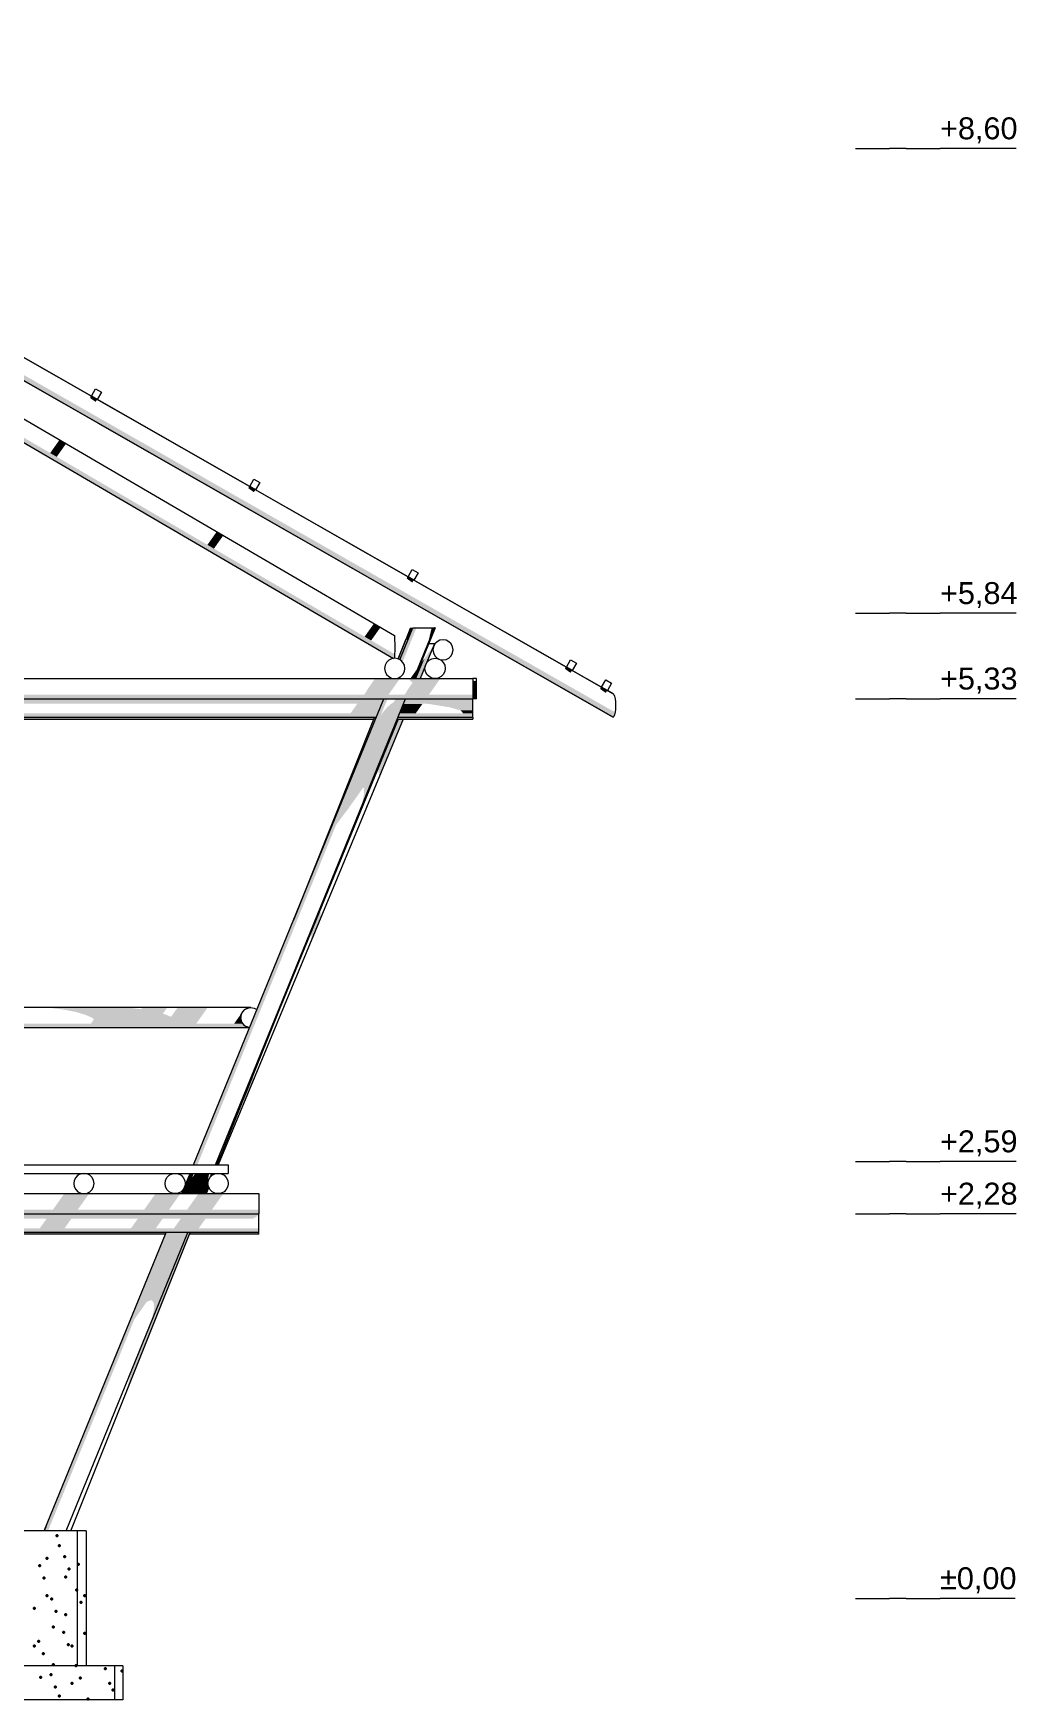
# Model space of a CAD drawing. Header units: millimetres. Extents: x -71878 to 121433, y -67383 to 83273.
# Drawn here: x 115607 to 121433, y -50709 to -40831 of the extents above; entities that cross this region are included whole.
import ezdxf

# ---------------------------------------------------------------- set-up
doc = ezdxf.new("R2010")
doc.units = ezdxf.units.MM
doc.header["$MEASUREMENT"] = 0
for name, color, linetype, lineweight in [('0_Pluma_Nº__1', 7, 'Continuous', 0), ('COLUMNAS_Pluma_Nº__1', 7, 'Continuous', 0), ('ENTIRADO_Pluma_Nº__21', 7, 'Continuous', 5), ('Losas_Pluma_Nº__1', 7, 'Continuous', 0), ('Vigas_Pluma_Nº__21', 7, 'Continuous', 5)]:
    doc.layers.add(name, color=color, linetype=linetype, lineweight=lineweight)
for name, color, linetype, lineweight, true_color in [('0_Pluma_Nº__23', 7, 'Continuous', 5, 0x646464), ('COLUMNAS_Pluma_Nº__102', 7, 'Continuous', 40, 0x323232), ('COLUMNAS_Pluma_Nº__3', 7, 'Continuous', 0, 0x646464), ('Losas_Pluma_Nº__102', 7, 'Continuous', 40, 0x323232), ('Vigas_Pluma_Nº__3', 7, 'Continuous', 0, 0x646464)]:
    doc.layers.add(name, color=color, linetype=linetype, lineweight=lineweight, true_color=true_color)
doc.styles.add('Estilo_Generado_1', font='swiss.ttf')

msp = doc.modelspace()

# ---------------------------------------------------------------- hatches: boundary and pattern name
at = {"layer": 'COLUMNAS_Pluma_Nº__3', "linetype": 'Continuous', "lineweight": 0, "true_color": 0x191919}
for points in [[(117767.713, -44539.537), (117772.023, -44541.733), (117820.619, -44420.202), (117815.431, -44420.202)], [(117772.023, -44541.733), (117777.963, -44544.76), (117828.766, -44420.202), (117820.619, -44420.202)], [(117854.791, -44356.395), (117777.963, -44544.76), (117779.149, -44545.364), (117856.224, -44356.395)], [(117779.149, -44545.364), (117783.394, -44547.527), (117785.159, -44549.293), (117863.836, -44356.395), (117856.224, -44356.395)], [(117785.159, -44549.293), (117794.426, -44558.559), (117876.883, -44356.395), (117863.836, -44356.395)], [(117839.719, -44359.462), (117815.431, -44420.202), (117816.536, -44420.202), (117840.823, -44359.462)], [(117816.536, -44420.202), (117823.824, -44420.202), (117848.112, -44359.462), (117840.823, -44359.462)], [(117823.824, -44420.202), (117828.766, -44420.202), (117853.54, -44359.462), (117848.112, -44359.462)], [(117892.142, -44583.375), (117862.476, -44656.068), (117865.648, -44656.068), (117982.077, -44370.767), (117986.486, -44356.395), (117984.77, -44356.395), (117901.019, -44561.621), (117896.033, -44577.871)], [(117983.906, -44356.395), (117901.333, -44558.845), (117901.019, -44561.621), (117984.77, -44356.395)], [(117983.906, -44356.395), (117979.02, -44356.395), (117949.38, -44429.064), (117923.902, -44503.511)], [(117979.02, -44356.395), (117968.293, -44356.395), (117965.037, -44364.377), (117949.38, -44429.064)], [(117965.744, -44356.395), (117965.037, -44364.377), (117968.293, -44356.395)], [(117865.648, -44656.068), (117876.045, -44656.068), (117926.228, -44535.169), (117899.642, -44572.768)], [(117876.045, -44656.068), (117889.158, -44656.068), (117957.981, -44490.263), (117926.228, -44535.169)], [(117957.981, -44490.263), (117889.158, -44656.068), (117896.831, -44656.068), (117976.561, -44463.988)], [(117896.831, -44656.068), (117898.313, -44656.068), (117930.156, -44579.353), (117930.445, -44577.527), (117932.974, -44572.565), (117980.148, -44458.914), (117976.561, -44463.988)], [(117754.655, -44656.068), (117771.858, -44656.068), (117774.732, -44649.023), (117766.668, -44653.132), (117755.106, -44654.963)], [(117783.394, -44644.609), (117774.732, -44649.023), (117771.858, -44656.068), (117779.179, -44656.068), (117796.668, -44631.335)], [(117853.324, -44638.271), (117840.739, -44656.068), (117846.065, -44656.068)], [(117878.673, -44602.423), (117853.324, -44638.271), (117846.065, -44656.068), (117856.792, -44656.068)], [(117890.219, -44586.094), (117878.673, -44602.423), (117856.792, -44656.068), (117861.678, -44656.068)], [(117861.678, -44656.068), (117862.476, -44656.068), (117892.141, -44583.375), (117890.219, -44586.094)], [(117721.117, -44656.068), (117726.305, -44656.068), (117727.836, -44652.24), (117723.526, -44650.044)], [(117726.305, -44656.068), (117732.563, -44656.068), (117733.508, -44653.753), (117729.586, -44653.132), (117727.835, -44652.24)], [(117733.508, -44653.753), (117732.563, -44656.068), (117733.997, -44656.068), (117734.854, -44653.966)], [(117734.854, -44653.966), (117733.997, -44656.068), (117741.609, -44656.068), (117742.004, -44655.099)], [(117742.004, -44655.099), (117741.609, -44656.068), (117748.127, -44656.068)], [(117748.127, -44656.068), (117754.655, -44656.068), (117755.106, -44654.963)], [(116556.514, -47539.462), (116557.947, -47539.462), (117685.052, -44776.068), (117683.619, -44776.068)], [(116557.947, -47539.462), (116565.56, -47539.462), (117692.665, -44776.068), (117685.052, -44776.068)], [(116565.56, -47539.463), (116578.606, -47539.463), (117705.711, -44776.068), (117692.664, -44776.068)], [(117701.88, -44827.638), (117666.806, -44871.453), (117400.571, -45524.198), (117403.995, -45519.697), (117439.414, -45471.144)], [(117732.008, -44802.012), (117701.88, -44827.638), (117439.413, -45471.144), (117472.703, -45428.028), (117482.089, -45414.754)], [(117732.008, -44802.012), (117482.089, -45414.754), (117529.876, -45347.173), (117762.812, -44776.068), (117755.887, -44776.068), (117738.57, -44800.557)], [(117762.812, -44776.068), (117529.876, -45347.173), (117562.308, -45301.307), (117565.586, -45305.689), (117781.603, -44776.068)], [(117812.734, -44776.068), (117807.848, -44776.068), (117556.034, -45393.456), (117535.256, -45456.378)], [(117807.848, -44776.068), (117797.121, -44776.068), (117566.485, -45341.532), (117556.034, -45393.456)], [(117797.121, -44776.068), (117781.603, -44776.068), (117565.586, -45305.689), (117566.485, -45341.532)], [(117149.48, -46085.649), (117413.741, -45437.744), (117634.202, -44886.404), (117629.014, -44886.404)], [(117413.741, -45437.746), (117638.616, -44886.404), (117634.202, -44886.404)], [(117646.111, -45194.027), (117649.966, -45200.725), (117776.425, -44896.068), (117767.705, -44896.068)], [(117647.842, -45180.344), (117649.452, -45178.067), (117764.534, -44896.068), (117763.79, -44896.068)], [(117764.534, -44896.068), (117649.452, -45178.067), (117656.953, -45167.459), (117767.705, -44896.068)], [(117649.966, -45200.725), (117654.664, -45221.001), (117789.538, -44896.068), (117776.425, -44896.068)], [(117789.538, -44896.068), (117654.664, -45221.001), (117653.565, -45242.134), (117708.695, -45109.316), (117709.539, -45093.091), (117723.804, -45072.918), (117797.211, -44896.068)], [(117797.211, -44896.068), (117723.804, -45072.918), (117727.391, -45067.845), (117798.693, -44896.068)], [(117653.565, -45242.134), (117646.776, -45262.057), (117701.907, -45129.239), (117708.695, -45109.316)], [(117243.993, -46171.615), (117234.383, -46202.934), (117325.051, -45980.761), (117334.66, -45949.441)], [(117250.353, -46154.892), (117244.121, -46170.478), (117243.993, -46171.615), (117334.66, -45949.441), (117334.855, -45947.713)], [(117258.796, -46143.112), (117250.508, -46163.422), (117255.155, -46183.478), (117310.285, -46050.659), (117305.588, -46030.384)], [(117258.796, -46143.113), (117305.588, -46030.384), (117305.127, -46029.583)], [(117254.055, -46204.612), (117247.267, -46224.535), (117302.398, -46091.716), (117309.186, -46071.793)], [(117255.155, -46183.478), (117254.055, -46204.611), (117309.186, -46071.793), (117310.285, -46050.659)], [(116910.776, -47013.136), (116855.645, -47145.955), (116854.546, -47167.088), (116909.677, -47034.27)], [(116855.065, -47143.451), (116855.645, -47145.955), (116910.776, -47013.136), (116909.455, -47007.432)], [(116909.677, -47034.27), (116854.546, -47167.088), (116847.758, -47187.012), (116902.889, -47054.193)], [(116704.033, -47494.34), (116685.629, -47539.462), (116688.322, -47539.462), (116709.399, -47486.752)], [(116726.173, -47463.029), (116709.399, -47486.752), (116688.322, -47539.462), (116695.611, -47539.462)], [(116728.716, -47459.434), (116726.173, -47463.029), (116695.611, -47539.462), (116696.715, -47539.462)], [(116728.716, -47459.434), (116696.715, -47539.462), (116699.98, -47539.462), (116739.57, -47444.084)], [(116739.57, -47444.084), (116699.98, -47539.462), (116701.461, -47539.462), (116743.157, -47439.01)], [(116487.176, -47709.463), (116488.609, -47709.463), (116537.554, -47589.462), (116536.121, -47589.462)], [(116488.609, -47709.463), (116496.222, -47709.463), (116545.166, -47589.462), (116537.554, -47589.462)], [(116496.222, -47709.463), (116509.268, -47709.463), (116558.212, -47589.462), (116545.166, -47589.462)], [(116567.78, -47589.462), (116548.273, -47613.832), (116509.268, -47709.462), (116526.471, -47709.463), (116575.416, -47589.462)], [(116575.415, -47589.462), (116526.471, -47709.463), (116546.147, -47709.463), (116595.091, -47589.462)], [(116595.091, -47589.462), (116546.147, -47709.463), (116566.37, -47709.463), (116615.314, -47589.462)], [(116615.314, -47589.462), (116566.37, -47709.463), (116585.16, -47709.463), (116634.104, -47589.462)], [(116648.715, -47589.462), (116634.104, -47589.462), (116585.16, -47709.463), (116600.678, -47709.463), (116648.768, -47591.558)], [(116648.768, -47591.558), (116600.678, -47709.463), (116611.405, -47709.463), (116646.662, -47623.021), (116640.753, -47631.378)], [(116656.694, -47610.404), (116662.128, -47604.971), (116668.329, -47589.462), (116665.236, -47589.462)], [(116662.128, -47604.971), (116666.177, -47600.921), (116672.279, -47597.812), (116675.617, -47589.462), (116668.329, -47589.462)], [(116675.617, -47589.462), (116672.278, -47597.812), (116673.666, -47597.106), (116676.722, -47589.462)], [(116676.722, -47589.462), (116673.666, -47597.106), (116676.693, -47595.563), (116679.225, -47589.462)], [(116679.225, -47589.462), (116676.693, -47595.563), (116678.572, -47594.606), (116680.707, -47589.462)], [(116646.662, -47623.021), (116611.405, -47709.463), (116616.291, -47709.463), (116641.876, -47646.735), (116644.381, -47630.921), (116652.903, -47614.195)], [(116641.876, -47646.735), (116616.291, -47709.463), (116620.345, -47709.463), (116642.265, -47654.645), (116641.444, -47649.462)], [(116642.265, -47654.645), (116620.345, -47709.463), (116627.634, -47709.463), (116644.333, -47667.701)], [(116644.333, -47667.701), (116627.634, -47709.463), (116628.738, -47709.463), (116644.905, -47669.033), (116644.381, -47668.003)], [(116628.738, -47709.463), (116629.415, -47709.463), (116645.617, -47670.43), (116644.905, -47669.033)], [(116629.415, -47709.463), (116630.897, -47709.463), (116646.433, -47672.032), (116645.617, -47670.43)], [(115671.437, -49709.462), (115672.87, -49709.462), (116394.854, -47939.328), (116393.421, -47939.328)], [(116394.854, -47939.328), (115672.87, -49709.462), (115680.482, -49709.462), (116402.467, -47939.328)], [(116402.467, -47939.328), (115680.482, -49709.462), (115693.529, -49709.462), (116415.513, -47939.328)], [(116536.824, -47939.328), (116535.719, -47939.328), (116132.298, -48948.227), (116084.679, -49070.077), (116471.149, -48103.572), (116492.56, -48048.784), (116493.703, -48047.167)], [(116528.43, -47939.328), (116167.803, -48841.205), (116132.298, -48948.227), (116535.719, -47939.328)], [(116522.536, -47939.328), (116187.277, -48761.303), (116167.803, -48841.205), (116528.43, -47939.328)], [(116432.716, -47939.328), (116415.513, -47939.328), (116205.001, -48455.453), (116245.652, -48397.964)], [(116452.392, -47939.328), (116432.716, -47939.328), (116245.652, -48397.964), (116275.431, -48355.851), (116286.263, -48346.637)], [(116452.392, -47939.328), (116286.263, -48346.637), (116308.495, -48341.71), (116472.615, -47939.328)], [(116522.536, -47939.328), (116517.65, -47939.328), (116311.104, -48445.73), (116290.326, -48508.652)], [(116472.615, -47939.328), (116308.495, -48341.71), (116320.656, -48357.963), (116491.405, -47939.328)], [(116506.923, -47939.328), (116321.555, -48393.806), (116311.104, -48445.73), (116517.65, -47939.328)], [(116506.923, -47939.328), (116491.405, -47939.328), (116320.656, -48357.963), (116321.555, -48393.806)], [(115671.26, -49709.462), (115671.437, -49709.462), (115681.402, -49685.031)]]:
    msp.add_hatch(color=250, dxfattribs=at).paths.add_polyline_path(points)
at = {"layer": 'Vigas_Pluma_Nº__3', "linetype": 'Continuous', "lineweight": 0, "true_color": 0x191919}
for points in [[(112177.579, -40962.269), (112173.396, -40959.882), (112173.396, -40963.263), (115987.075, -43140.312), (115987.075, -43140.215), (112182.79, -40968.608), (112178.704, -40965.247)], [(112182.79, -40968.608), (119043.045, -44884.66), (119047.13, -44881.299), (112186.875, -40965.247)], [(112190.561, -40955.493), (112186.875, -40965.247), (119047.13, -44881.299), (119050.816, -44871.545)], [(112190.561, -40955.493), (119050.816, -44871.544), (119053.741, -44856.352), (112193.486, -40940.3)], [(117747.715, -44511.655), (114276.044, -42483.365), (114277.923, -42487.996), (114279.3, -42500.819), (117747.408, -44527.027)], [(114279.3, -42500.819), (114280.34, -42503.272), (114281.38, -42505.725), (114281.542, -42512.226), (117746.141, -44536.383), (117747.046, -44536.239), (117747.408, -44527.027)], [(117746.141, -44536.383), (114281.542, -42512.226), (114282.774, -42514.49), (114282.06, -42516.18), (117741.224, -44537.162)], [(115945.113, -42987.594), (115943.414, -42992.795), (115975.718, -43016.068), (115981.261, -43008.229)], [(115945.82, -42981.025), (115945.113, -42987.594), (115981.261, -43008.229), (115985.115, -43002.778), (115946.162, -42980.542)], [(115946.68, -42979.809), (115946.162, -42980.542), (115985.116, -43002.778), (115985.634, -43002.045)], [(115947.049, -42979.287), (115946.68, -42979.809), (115985.634, -43002.045), (115986.003, -43001.524)], [(115947.093, -42979.225), (115947.049, -42979.287), (115951.264, -42981.693), (115951.302, -42981.628)], [(115987.075, -43140.223), (115987.075, -43140.312), (117499.83, -44003.872), (117499.83, -44003.748)], [(115747.564, -43261.402), (115737.929, -43275.027), (115776.622, -43297.633), (115786.256, -43284.007)], [(115755.166, -43250.65), (115747.564, -43261.402), (115786.256, -43284.007), (115793.859, -43273.256)], [(115759.991, -43243.826), (115755.166, -43250.651), (115793.859, -43273.256), (115798.684, -43266.432)], [(115761.567, -43241.598), (115759.991, -43243.826), (115798.684, -43266.432), (115800.26, -43264.203)], [(115716.441, -43305.417), (115706.691, -43319.205), (115745.383, -43341.811), (115755.133, -43328.022)], [(115727.205, -43290.194), (115716.44, -43305.417), (115755.133, -43328.022), (115765.897, -43312.8)], [(115737.929, -43275.027), (115727.205, -43290.194), (115765.897, -43312.8), (115776.622, -43297.633)], [(116881.355, -43528.209), (116913.66, -43551.482), (116919.206, -43543.637), (116883.056, -43523.002)], [(116883.763, -43516.437), (116883.056, -43523.002), (116919.206, -43543.637), (116923.061, -43538.187), (116884.107, -43515.951)], [(116884.625, -43515.218), (116884.107, -43515.951), (116923.061, -43538.187), (116923.579, -43537.454)], [(116884.625, -43515.218), (116923.579, -43537.454), (116923.938, -43536.946), (116889.199, -43517.116), (116889.246, -43517.034), (116885.039, -43514.632)], [(116648.093, -43849.725), (116638.343, -43863.514), (116677.035, -43886.119), (116686.785, -43872.331)], [(116658.857, -43834.502), (116648.093, -43849.725), (116686.785, -43872.331), (116697.549, -43857.108)], [(116669.581, -43819.336), (116658.857, -43834.502), (116697.549, -43857.108), (116708.274, -43841.941)], [(116679.216, -43805.71), (116669.581, -43819.336), (116708.274, -43841.941), (116717.908, -43828.316)], [(116686.818, -43794.959), (116679.216, -43805.71), (116717.908, -43828.316), (116725.511, -43817.565)], [(116691.643, -43788.135), (116686.818, -43794.959), (116725.511, -43817.565), (116730.336, -43810.741)], [(116693.22, -43785.906), (116691.643, -43788.135), (116730.336, -43810.741), (116731.912, -43808.512)], [(117821.706, -44051.848), (117820.999, -44058.41), (117857.151, -44079.046), (117861.006, -44073.596), (117822.052, -44051.36)], [(117822.57, -44050.627), (117822.052, -44051.36), (117861.006, -44073.596), (117861.524, -44072.863)], [(117822.985, -44050.04), (117822.57, -44050.626), (117861.524, -44072.863), (117861.873, -44072.369), (117827.135, -44052.539), (117827.191, -44052.44)], [(117820.999, -44058.41), (117819.297, -44063.623), (117851.601, -44086.896), (117857.151, -44079.046)], [(117610.868, -44350.018), (117601.233, -44363.644), (117639.926, -44386.25), (117649.561, -44372.624)], [(117618.47, -44339.267), (117610.868, -44350.018), (117649.561, -44372.624), (117657.163, -44361.873)], [(117623.296, -44332.443), (117618.47, -44339.267), (117657.163, -44361.873), (117661.988, -44355.049)], [(117624.872, -44330.214), (117623.296, -44332.443), (117661.988, -44355.049), (117663.564, -44352.82)], [(117579.745, -44394.033), (117569.994, -44407.823), (117608.687, -44430.429), (117618.438, -44416.639)], [(117590.509, -44378.811), (117579.745, -44394.034), (117618.437, -44416.639), (117629.201, -44401.416)], [(117601.233, -44363.644), (117590.509, -44378.811), (117629.201, -44401.417), (117639.926, -44386.25)], [(118758.943, -44593.818), (118757.238, -44599.037), (118789.542, -44622.31), (118795.096, -44614.455)], [(118759.649, -44587.26), (118758.943, -44593.817), (118795.096, -44614.455), (118798.951, -44609.005), (118759.997, -44586.769)], [(118760.515, -44586.035), (118759.997, -44586.769), (118798.951, -44609.005), (118799.469, -44608.272)], [(118760.515, -44586.035), (118799.469, -44608.271), (118799.808, -44607.792), (118765.07, -44587.961), (118765.136, -44587.847), (118760.931, -44585.447)], [(117568.078, -44751.336), (117711.815, -44751.335), (117723.642, -44734.61), (117578.982, -44734.609)], [(117578.981, -44734.609), (117723.642, -44734.609), (117736.753, -44716.068), (117589.796, -44716.068), (117587.276, -44719.632)], [(117602.906, -44697.527), (117589.796, -44716.068), (117736.753, -44716.068), (117749.863, -44697.527)], [(117602.906, -44697.527), (117749.863, -44697.527), (117761.691, -44680.801), (117614.733, -44680.801)], [(117614.733, -44680.801), (117761.691, -44680.801), (117771.077, -44667.527), (117624.119, -44667.527)], [(117624.119, -44667.527), (117771.077, -44667.527), (117777.103, -44659.005), (117630.146, -44659.005)], [(117630.146, -44659.005), (117777.103, -44659.005), (117779.179, -44656.068), (117632.222, -44656.068)], [(117818.363, -44734.609), (117807.459, -44751.336), (117951.197, -44751.336), (117963.024, -44734.609)], [(117826.657, -44719.632), (117818.363, -44734.609), (117963.024, -44734.609), (117976.135, -44716.068), (117829.177, -44716.068)], [(117842.288, -44697.527), (117829.177, -44716.068), (117976.135, -44716.068), (117989.245, -44697.527)], [(117839.758, -44667.527), (118010.458, -44667.527), (118016.484, -44659.005), (117838.663, -44659.005), (117837.072, -44661.255), (117837.244, -44665.685)], [(117840.74, -44656.068), (117838.663, -44659.005), (118016.484, -44659.005), (118018.561, -44656.068)], [(117842.722, -44672.327), (117853.338, -44680.007), (117854.355, -44680.462), (117854.115, -44680.801), (118001.072, -44680.801), (118010.458, -44667.527), (117839.758, -44667.527)], [(117854.115, -44680.801), (117842.288, -44697.527), (117989.245, -44697.527), (118001.072, -44680.801)], [(118210.735, -44680.801), (118232.978, -44680.801), (118232.978, -44672.439), (118210.735, -44668.185)], [(118232.978, -44680.801), (118210.735, -44680.801), (118210.735, -44697.527), (118232.978, -44697.527)], [(118210.735, -44716.068), (118232.978, -44716.068), (118232.978, -44697.527), (118210.735, -44697.527)], [(118210.735, -44734.609), (118232.978, -44734.609), (118232.978, -44716.068), (118210.735, -44716.068)], [(118210.735, -44751.335), (118232.978, -44751.335), (118232.978, -44734.609), (118210.735, -44734.609)], [(118967.377, -44712.798), (118965.688, -44717.969), (118997.992, -44741.242), (119003.517, -44733.428)], [(118968.086, -44706.21), (118967.377, -44712.798), (119003.517, -44733.428), (119007.371, -44727.978), (118968.418, -44705.742)], [(118968.936, -44705.009), (118968.418, -44705.742), (119007.371, -44727.978), (119007.89, -44727.245)], [(118968.936, -44705.008), (119007.89, -44727.245), (119008.306, -44726.656), (118969.352, -44704.42)], [(106166.793, -44751.335), (106166.793, -44764.609), (118210.735, -44764.609), (118210.735, -44751.335)], [(106166.793, -44764.609), (106166.793, -44773.132), (118210.735, -44773.132), (118210.735, -44764.609)], [(106166.793, -44773.132), (106166.793, -44776.068), (118210.735, -44776.068), (118210.735, -44773.132)], [(113588.37, -44776.068), (113589.102, -44777.863), (117682.887, -44777.863), (117683.619, -44776.068)], [(113589.102, -44777.863), (113594.516, -44791.137), (117677.473, -44791.137), (117682.887, -44777.863)], [(113594.516, -44791.137), (113600.247, -44805.19), (117526.777, -44805.19), (117524.887, -44807.863), (117670.651, -44807.863), (117677.473, -44791.137)], [(117498.666, -44844.945), (117486.839, -44861.672), (117648.704, -44861.671), (117655.526, -44844.945)], [(117498.666, -44844.945), (117655.526, -44844.945), (117663.088, -44826.404), (117511.776, -44826.404)], [(117524.887, -44807.863), (117511.776, -44826.404), (117663.088, -44826.404), (117670.651, -44807.863)], [(117784.641, -44844.945), (117777.819, -44861.671), (117873.177, -44861.671), (117885.005, -44844.945)], [(117792.203, -44826.404), (117784.641, -44844.945), (117885.005, -44844.945), (117898.115, -44826.404)], [(117799.766, -44807.863), (117792.203, -44826.404), (117898.115, -44826.404), (117911.226, -44807.863)], [(117806.588, -44791.137), (117799.766, -44807.863), (117911.226, -44807.863), (117913.116, -44805.19), (117934.29, -44805.19), (117958.087, -44807.863), (118210.735, -44807.863), (118210.735, -44791.137)], [(117812.002, -44777.863), (117806.588, -44791.137), (118210.735, -44791.137), (118210.735, -44777.863)], [(117812.734, -44776.068), (117812.002, -44777.863), (118210.735, -44777.863), (118210.735, -44776.068)], [(118210.735, -44807.863), (117958.087, -44807.863), (118071.701, -44826.404), (118210.735, -44826.404)], [(118210.735, -44826.404), (118071.7, -44826.404), (118138.934, -44844.945), (118210.735, -44844.945)], [(118210.735, -44844.945), (118138.934, -44844.945), (118153.204, -44861.671), (118210.735, -44861.671)], [(118210.735, -44751.335), (118210.735, -44764.609), (118232.978, -44764.609), (118232.978, -44751.335)], [(118210.735, -44764.609), (118210.735, -44773.132), (118232.978, -44773.132), (118232.978, -44764.609)], [(118232.978, -44773.132), (118210.735, -44773.132), (118210.735, -44776.068), (118232.978, -44776.068)], [(113623.285, -44861.671), (113628.699, -44874.945), (117643.29, -44874.945), (117648.704, -44861.671)], [(113628.699, -44874.945), (113632.175, -44883.468), (117639.814, -44883.468), (117640.955, -44880.67), (117643.29, -44874.945)], [(113632.175, -44883.468), (113633.372, -44886.404), (117638.616, -44886.404), (117639.814, -44883.468)], [(117629.014, -44886.404), (113633.372, -44886.404), (113636.116, -44893.132), (117626.324, -44893.132)], [(117626.324, -44893.132), (113636.116, -44893.132), (113637.314, -44896.068), (117625.15, -44896.068)], [(117763.79, -44896.068), (118210.735, -44896.068), (118210.735, -44893.132), (117764.987, -44893.132)], [(117767.731, -44886.404), (117764.987, -44893.132), (118210.735, -44893.132), (118210.735, -44886.404)], [(117768.929, -44883.468), (117767.731, -44886.404), (118210.735, -44886.404), (118210.735, -44883.468)], [(117768.929, -44883.468), (118210.735, -44883.468), (118210.735, -44874.945), (117772.405, -44874.945)], [(117772.405, -44874.945), (118210.735, -44874.945), (118210.735, -44861.671), (117777.819, -44861.671)], [(116895.104, -46606.391), (115640.044, -46606.393), (115709.612, -46609.327), (116189.491, -46609.327), (116119.925, -46606.393), (116253.134, -46606.393), (116251.06, -46609.327), (116398.017, -46609.327), (116400.092, -46606.393), (116461.652, -46606.393), (116459.577, -46609.327), (116637.398, -46609.327), (116639.473, -46606.393), (116895.09, -46606.393)], [(115709.673, -46609.327), (115782.767, -46617.85), (116391.99, -46617.85), (116398.017, -46609.327), (116251.059, -46609.327), (116246.375, -46615.952), (116189.551, -46609.327)], [(116391.99, -46617.85), (115782.767, -46617.85), (115852.18, -46631.123), (116382.604, -46631.123)], [(116453.551, -46617.85), (116444.165, -46631.123), (116621.986, -46631.123), (116631.372, -46617.85)], [(116459.577, -46609.327), (116453.551, -46617.85), (116631.372, -46617.85), (116637.398, -46609.327)], [(116846.677, -46631.123), (116859.955, -46617.85), (116859.908, -46617.85), (116846.63, -46631.123)], [(116846.971, -46631.123), (116847.018, -46631.123), (116860.296, -46617.849), (116860.249, -46617.849)], [(116847.24, -46631.123), (116860.517, -46617.85), (116860.47, -46617.85), (116847.192, -46631.123)], [(116859.955, -46617.85), (116876.684, -46609.327), (116876.637, -46609.327), (116859.908, -46617.85)], [(116860.296, -46617.85), (116877.025, -46609.327), (116876.978, -46609.327), (116860.249, -46617.85)], [(116860.517, -46617.85), (116877.245, -46609.327), (116877.202, -46609.327), (116869.07, -46613.469), (116860.47, -46617.85)], [(116876.637, -46609.327), (116876.684, -46609.327), (116895.227, -46606.391), (116895.18, -46606.391)], [(116876.978, -46609.327), (116877.025, -46609.327), (116895.568, -46606.391), (116895.521, -46606.391)], [(116877.245, -46609.327), (116895.787, -46606.391), (116895.752, -46606.391), (116886.106, -46607.917), (116877.202, -46609.327)], [(116846.58, -46701.658), (114373.759, -46701.658), (114379.173, -46714.932), (116859.849, -46714.932)], [(116859.849, -46714.932), (114379.173, -46714.932), (114382.649, -46723.454), (116876.57, -46723.454)], [(116876.57, -46723.454), (114382.649, -46723.454), (114383.847, -46726.391), (116888.141, -46726.391), (116888.564, -46725.354)], [(116382.604, -46631.123), (115852.18, -46631.123), (115911.118, -46647.85), (116390.997, -46647.85), (116374.157, -46643.071)], [(115911.118, -46647.849), (115953.811, -46666.391), (116597.048, -46666.391), (116610.159, -46647.85), (116432.337, -46647.85), (116422.625, -46661.585), (116390.996, -46647.85)], [(115959.835, -46684.932), (115948.008, -46701.658), (116572.111, -46701.658), (116583.938, -46684.932)], [(116597.048, -46666.39), (115953.811, -46666.391), (115965.855, -46676.419), (115959.835, -46684.932), (116583.938, -46684.932)], [(116444.165, -46631.123), (116432.338, -46647.85), (116610.159, -46647.85), (116621.986, -46631.123)], [(116808.548, -46684.932), (116796.722, -46701.658), (116846.58, -46701.658), (116838.06, -46684.932)], [(116821.655, -46666.391), (116808.548, -46684.932), (116838.06, -46684.932), (116835.125, -46666.391)], [(116834.76, -46647.849), (116821.655, -46666.391), (116835.125, -46666.391), (116838.06, -46647.85)], [(116846.58, -46631.123), (116834.76, -46647.85), (116838.06, -46647.849)], [(116838.06, -46647.85), (116835.125, -46666.391), (116835.818, -46666.391), (116838.754, -46647.85)], [(116835.125, -46666.391), (116838.06, -46684.932), (116838.754, -46684.932), (116835.818, -46666.391)], [(116835.818, -46666.391), (116837.793, -46678.859), (116839.125, -46674.358), (116842.061, -46651.666), (116840.56, -46644.307), (116838.754, -46647.85)], [(116846.58, -46631.123), (116838.06, -46647.849), (116838.754, -46647.85), (116847.277, -46631.123)], [(116838.06, -46684.932), (116846.58, -46701.658), (116847.277, -46701.658), (116838.754, -46684.932)], [(116846.58, -46701.658), (116859.849, -46714.932), (116860.551, -46714.932), (116847.277, -46701.658)], [(116859.849, -46714.932), (116876.57, -46723.454), (116877.277, -46723.454), (116860.551, -46714.932)], [(116877.277, -46723.454), (116876.57, -46723.454), (116888.564, -46725.354), (116888.607, -46725.249)], [(115790.432, -47709.462), (115788.355, -47712.399), (115935.313, -47712.399), (115937.389, -47709.462)], [(116331.118, -47709.462), (116329.041, -47712.399), (116475.998, -47712.399), (116478.075, -47709.462)], [(116585.539, -47709.462), (116583.462, -47712.399), (116730.42, -47712.399), (116732.496, -47709.462)], [(107402.715, -47818.003), (116942.715, -47818.003), (116942.715, -47804.729), (107402.715, -47804.729)], [(115734.895, -47788.004), (115723.068, -47804.73), (115870.025, -47804.73), (115881.852, -47788.004)], [(115748.006, -47769.462), (115734.895, -47788.003), (115881.852, -47788.004), (115894.963, -47769.462)], [(115761.116, -47750.921), (115748.006, -47769.462), (115894.963, -47769.462), (115908.073, -47750.922)], [(115772.943, -47734.195), (115761.116, -47750.921), (115908.073, -47750.921), (115919.901, -47734.195)], [(115782.329, -47720.921), (115772.943, -47734.195), (115919.9, -47734.195), (115929.287, -47720.921)], [(115788.356, -47712.399), (115782.329, -47720.921), (115929.287, -47720.921), (115935.313, -47712.399)], [(116275.58, -47788.004), (116263.754, -47804.729), (116410.711, -47804.729), (116422.538, -47788.004)], [(116288.691, -47769.463), (116275.581, -47788.004), (116422.538, -47788.003), (116435.648, -47769.463)], [(116301.802, -47750.921), (116288.691, -47769.462), (116435.648, -47769.462), (116448.759, -47750.921)], [(116313.629, -47734.195), (116301.802, -47750.921), (116448.759, -47750.921), (116460.586, -47734.195)], [(116323.015, -47720.921), (116313.629, -47734.195), (116460.586, -47734.195), (116469.972, -47720.921)], [(116329.041, -47712.399), (116323.015, -47720.921), (116469.972, -47720.921), (116475.998, -47712.399)], [(116530.002, -47788.003), (116518.175, -47804.729), (116665.132, -47804.73), (116676.959, -47788.004)], [(116543.112, -47769.463), (116530.002, -47788.003), (116676.959, -47788.003), (116690.07, -47769.462)], [(116556.223, -47750.922), (116543.112, -47769.462), (116690.07, -47769.462), (116703.18, -47750.921)], [(116568.05, -47734.195), (116556.223, -47750.921), (116703.18, -47750.921), (116715.007, -47734.195)], [(116577.436, -47720.921), (116568.05, -47734.195), (116715.007, -47734.195), (116724.393, -47720.921)], [(116583.462, -47712.399), (116577.436, -47720.921), (116724.393, -47720.921), (116730.42, -47712.399)], [(107402.715, -47826.526), (116942.715, -47826.526), (116942.715, -47818.003), (107402.715, -47818.003)], [(107402.715, -47829.462), (116942.715, -47829.462), (116942.715, -47826.526), (107402.715, -47826.526)], [(107402.715, -47830.787), (116940.892, -47830.787), (116941.473, -47829.462), (107402.715, -47829.462)], [(107402.715, -47830.787), (107402.715, -47844.061), (116930.644, -47844.061), (116938.134, -47835.94), (116940.892, -47830.787)], [(107402.715, -47858.189), (107422.919, -47858.189), (107421.082, -47860.787), (107568.039, -47860.787), (107569.876, -47858.189), (107677.34, -47858.189), (107675.503, -47860.787), (107822.46, -47860.787), (107824.297, -47858.189), (108218.025, -47858.189), (108216.189, -47860.787), (108363.146, -47860.787), (108364.983, -47858.189), (108758.711, -47858.189), (108756.874, -47860.787), (108903.831, -47860.787), (108905.668, -47858.189), (109299.397, -47858.189), (109297.56, -47860.787), (109444.517, -47860.787), (109446.354, -47858.189), (109553.818, -47858.189), (109551.981, -47860.787), (109698.938, -47860.787), (109700.775, -47858.189), (110153.275, -47858.189), (110151.438, -47860.787), (110298.395, -47860.787), (110300.232, -47858.189), (110752.732, -47858.189), (110750.895, -47860.787), (110897.852, -47860.787), (110899.689, -47858.189), (111352.189, -47858.189), (111350.352, -47860.787), (111497.309, -47860.787), (111499.146, -47858.189), (111951.646, -47858.189), (111949.809, -47860.787), (112096.766, -47860.787), (112098.603, -47858.189), (112551.103, -47858.189), (112549.266, -47860.787), (112696.223, -47860.787), (112698.06, -47858.189), (113150.56, -47858.189), (113148.723, -47860.787), (113295.68, -47860.787), (113297.517, -47858.189), (113750.017, -47858.189), (113748.18, -47860.787), (113895.137, -47860.787), (113896.974, -47858.189), (114349.474, -47858.189), (114347.637, -47860.787), (114494.594, -47860.787), (114496.431, -47858.189), (114603.895, -47858.189), (114602.058, -47860.787), (114749.015, -47860.787), (114750.852, -47858.189), (115144.581, -47858.189), (115142.744, -47860.787), (115289.701, -47860.787), (115291.538, -47858.189), (115685.266, -47858.189), (115683.429, -47860.787), (115830.387, -47860.787), (115832.223, -47858.189), (116225.952, -47858.189), (116224.115, -47860.787), (116371.072, -47860.787), (116372.909, -47858.189), (116480.373, -47858.189), (116478.536, -47860.787), (116625.494, -47860.787), (116627.33, -47858.189), (116904.913, -47858.189), (116916.559, -47854.994), (116928.804, -47846.199), (116930.644, -47844.061), (107402.715, -47844.061)], [(115657.208, -47897.87), (115645.381, -47914.595), (115792.339, -47914.595), (115804.166, -47897.869)], [(115670.319, -47879.328), (115657.209, -47897.869), (115804.166, -47897.869), (115817.276, -47879.328)], [(115683.429, -47860.787), (115670.319, -47879.328), (115817.276, -47879.328), (115830.387, -47860.787)], [(116197.894, -47897.869), (116186.067, -47914.595), (116333.024, -47914.595), (116344.851, -47897.869)], [(116211.005, -47879.328), (116197.894, -47897.869), (116344.851, -47897.869), (116357.962, -47879.328)], [(116224.115, -47860.787), (116211.005, -47879.328), (116357.962, -47879.328), (116371.072, -47860.787)], [(116452.315, -47897.869), (116440.488, -47914.595), (116587.445, -47914.595), (116599.273, -47897.869)], [(116465.426, -47879.328), (116452.315, -47897.869), (116599.273, -47897.869), (116612.383, -47879.328)], [(116478.536, -47860.787), (116465.426, -47879.328), (116612.383, -47879.328), (116625.494, -47860.787)], [(116942.715, -47914.595), (107402.715, -47914.595), (107402.715, -47927.869), (116942.715, -47927.869)], [(116942.715, -47927.869), (107402.715, -47927.869), (107402.715, -47936.391), (116942.715, -47936.391)], [(116942.715, -47936.391), (107402.715, -47936.391), (107402.715, -47939.328), (116942.715, -47939.328)], [(116393.421, -47939.328), (114878.568, -47939.328), (114881.503, -47946.526), (116390.485, -47946.526)], [(116390.485, -47946.526), (114881.503, -47946.526), (114882.701, -47949.462), (116389.288, -47949.462)], [(116532.771, -47949.462), (116942.715, -47949.462), (116942.715, -47946.526), (116533.946, -47946.526)], [(116536.824, -47939.328), (116533.946, -47946.526), (116942.715, -47946.526), (116942.715, -47939.328)]]:
    msp.add_hatch(color=250, dxfattribs=at).paths.add_polyline_path(points)

# ---------------------------------------------------------------- linework, layer by layer
at = {"layer": '0_Pluma_Nº__23', "linetype": 'Continuous'}
for p, q in [((120479.225, -41514.183), (120579.225, -41514.183)), ((120579.225, -41514.183), (120679.225, -41514.183)), ((120779.225, -41514.183), (120679.225, -41514.183)), ((120779.225, -41514.183), (120979.225, -41514.183)), ((121430.337, -41514.183), (120979.225, -41514.183)), ((120479.225, -44269.462), (120579.225, -44269.462)), ((120579.225, -44269.462), (120679.225, -44269.462)), ((120779.225, -44269.462), (120679.225, -44269.462)), ((120779.225, -44269.462), (120979.225, -44269.462)), ((121430.337, -44269.462), (120979.225, -44269.462)), ((120479.225, -44776.068), (120579.225, -44776.068)), ((120579.225, -44776.068), (120679.225, -44776.068)), ((120779.225, -44776.068), (120679.225, -44776.068)), ((120779.225, -44776.068), (120979.225, -44776.068)), ((121430.337, -44776.068), (120979.225, -44776.068)), ((120479.225, -47519.462), (120579.225, -47519.462)), ((120579.225, -47519.462), (120679.225, -47519.462)), ((120779.225, -47519.462), (120679.225, -47519.462)), ((120779.225, -47519.462), (120979.225, -47519.462)), ((121430.337, -47519.462), (120979.225, -47519.462)), ((120479.225, -47829.462), (120579.225, -47829.462)), ((120579.225, -47829.462), (120679.225, -47829.462)), ((120779.225, -47829.462), (120679.225, -47829.462)), ((120779.225, -47829.462), (120979.225, -47829.462)), ((121430.337, -47829.462), (120979.225, -47829.462)), ((120479.225, -50109.462), (120579.225, -50109.462)), ((120579.225, -50109.462), (120679.225, -50109.462)), ((120779.225, -50109.462), (120679.225, -50109.462)), ((120779.225, -50109.462), (120979.225, -50109.462)), ((121424.07, -50109.462), (120979.225, -50109.462))]:
    msp.add_line(p, q, dxfattribs=at)
at = {"layer": 'COLUMNAS_Pluma_Nº__1', "linetype": 'Continuous'}
for p, q in [((117767.713, -44539.537), (117815.431, -44420.202)), ((117777.963, -44544.76), (117854.791, -44356.395)), ((117839.719, -44359.462), (117815.431, -44420.202)), ((117815.431, -44420.202), (117820.619, -44420.202)), ((117820.619, -44420.202), (117828.766, -44420.202)), ((117840.823, -44359.462), (117839.719, -44359.462)), ((117848.112, -44359.462), (117840.823, -44359.462)), ((117853.54, -44359.462), (117848.112, -44359.462)), ((117854.791, -44356.395), (117856.224, -44356.395)), ((117856.224, -44356.395), (117863.836, -44356.395)), ((117861.678, -44656.068), (117983.906, -44356.395)), ((117863.836, -44356.395), (117876.883, -44356.395)), ((117987.942, -44356.395), (117865.648, -44656.068)), ((117876.883, -44356.395), (117894.086, -44356.395)), ((117894.086, -44356.395), (117913.762, -44356.395)), ((117913.762, -44356.395), (117933.984, -44356.395)), ((117984.082, -44449.437), (117932.974, -44572.564)), ((117933.984, -44356.395), (117952.775, -44356.395)), ((117961.814, -44449.437), (117949.972, -44449.437)), ((117952.775, -44356.395), (117968.293, -44356.395)), ((117974.928, -44449.437), (117961.814, -44449.437)), ((117968.293, -44356.395), (117979.02, -44356.395)), ((117982.601, -44449.437), (117974.928, -44449.437)), ((117979.02, -44356.395), (117983.906, -44356.395)), ((117984.082, -44449.437), (117982.601, -44449.437)), ((117984.77, -44356.395), (117983.906, -44356.395)), ((117987.942, -44356.395), (117984.77, -44356.395)), ((117930.156, -44579.353), (117898.313, -44656.068)), ((117721.117, -44656.068), (117723.526, -44650.044)), ((117732.563, -44656.068), (117733.508, -44653.753)), ((116556.514, -47539.462), (117683.619, -44776.068)), ((116685.629, -47539.462), (117812.734, -44776.068)), ((117798.693, -44896.068), (116701.461, -47539.462)), ((117767.705, -44896.068), (117073.709, -46596.655)), ((117149.482, -46085.645), (117629.014, -44886.404)), ((116696.715, -47539.462), (117250.354, -46154.89)), ((116487.176, -47709.462), (116536.121, -47589.462)), ((116656.694, -47610.404), (116665.236, -47589.462)), ((116673.666, -47597.106), (116676.722, -47589.462)), ((116680.707, -47589.462), (116678.572, -47594.606)), ((116616.291, -47709.462), (116641.876, -47646.735)), ((116628.738, -47709.462), (116644.905, -47669.033)), ((116646.433, -47672.032), (116630.897, -47709.462)), ((115671.437, -49709.462), (116393.421, -47939.328)), ((115800.552, -49709.462), (116522.536, -47939.328)), ((115829.013, -49709.462), (116536.824, -47939.328)), ((115681.401, -49685.032), (115671.26, -49709.462)), ((115867.289, -49709.462), (115367.289, -49709.462)), ((115867.289, -49709.462), (115867.289, -50509.462)), ((115919.887, -49709.462), (115867.289, -49709.462)), ((115919.887, -49709.462), (115919.887, -50509.462))]:
    msp.add_line(p, q, dxfattribs=at)
at = {"layer": 'COLUMNAS_Pluma_Nº__102', "linetype": 'Continuous'}
for p in [(115746.048, -49736.977), (115687.37, -49870.832), (115761.616, -49796.586), (115791.537, -49861.956), (115643.535, -49915.824), (115798.74, -49982.201), (115817.873, -49934.312), (115872.986, -49907.955), (115669.871, -49988.18), (115863.361, -50059.291), (115613.124, -50167.817), (115687.37, -50093.57), (115715.36, -50113.16), (115889.697, -50131.648), (115910.109, -50093.57), (115724.493, -50279.186), (115741.695, -50185.516), (115798.74, -50204.94), (115639.182, -50364.363), (115787.184, -50310.495), (115910.109, -50316.309), (115613.124, -50390.555), (115665.518, -50436.72), (115813.519, -50382.851), (115835.863, -50390.555), (115724.493, -50501.925), (115859.008, -50507.83)]:
    msp.add_point(p, dxfattribs=at)
at = {"layer": 'ENTIRADO_Pluma_Nº__21', "linetype": 'Continuous'}
for p, q in [((115951.264, -42981.693), (115976.052, -42938.27)), ((115976.052, -42938.27), (116010.791, -42958.101)), ((116010.791, -42958.101), (115986.003, -43001.523)), ((115986.003, -43001.523), (115951.264, -42981.693)), ((116889.199, -43517.116), (116913.988, -43473.693)), ((116923.938, -43536.946), (116889.199, -43517.116)), ((116913.988, -43473.693), (116948.726, -43493.523)), ((116948.726, -43493.523), (116923.938, -43536.946)), ((117827.135, -44052.539), (117851.923, -44009.116)), ((117861.873, -44072.369), (117827.135, -44052.539)), ((117851.923, -44009.116), (117886.661, -44028.946)), ((117886.661, -44028.946), (117861.873, -44072.369)), ((118765.07, -44587.961), (118789.858, -44544.538)), ((118789.858, -44544.538), (118824.596, -44564.369)), ((118799.808, -44607.792), (118765.07, -44587.961)), ((118824.596, -44564.369), (118799.808, -44607.792)), ((118973.567, -44706.826), (118998.356, -44663.403)), ((119008.306, -44726.656), (118973.567, -44706.826)), ((118998.356, -44663.403), (119033.094, -44683.233)), ((119033.094, -44683.233), (119008.306, -44726.656)), ((107583.989, -47539.462), (116761.444, -47539.462)), ((107583.989, -47589.462), (116761.444, -47589.462)), ((116761.444, -47539.462), (116761.444, -47589.462))]:
    msp.add_line(p, q, dxfattribs=at)
at = {"layer": 'Losas_Pluma_Nº__1', "linetype": 'Continuous'}
for p, q in [((116088.592, -50509.462), (115188.592, -50509.462)), ((116136.44, -50509.462), (116088.592, -50509.462)), ((116088.592, -50509.462), (116088.592, -50709.462)), ((116136.44, -50509.462), (116136.44, -50709.462)), ((116088.592, -50709.462), (115188.592, -50709.462)), ((116136.44, -50709.462), (116088.592, -50709.462))]:
    msp.add_line(p, q, dxfattribs=at)
at = {"layer": 'Losas_Pluma_Nº__102', "linetype": 'Continuous'}
for p in [(115650.247, -50576.171), (115711.006, -50561.699), (116033.345, -50526.319), (116132.848, -50539.048), (115737.342, -50634.055), (115835.863, -50613.294), (115885.344, -50580.187), (116058.601, -50613.294), (116078.834, -50651.298), (115761.616, -50687.54), (115930.832, -50705.166)]:
    msp.add_point(p, dxfattribs=at)
at = {"layer": 'Vigas_Pluma_Nº__21', "linetype": 'Continuous'}
for p, q in [((112182.79, -40831.261), (119043.045, -44747.312)), ((115987.075, -43140.312), (112173.396, -40963.263)), ((112182.79, -40968.608), (119043.045, -44884.66)), ((112329.81, -41236.627), (117746.591, -44401.327)), ((115951.264, -42981.693), (115048.067, -42466.101)), ((115951.302, -42981.628), (115048.096, -42466.051)), ((114282.06, -42516.18), (117741.224, -44537.162)), ((115987.075, -43002.136), (115986.003, -43001.523)), ((116889.246, -43517.034), (115986.04, -43001.458)), ((115987.075, -43002.868), (115987.075, -43002.136)), ((115987.075, -43140.312), (115987.075, -43140.215)), ((119043.045, -44884.66), (115987.075, -43140.223)), ((115987.075, -43140.312), (117499.83, -44003.872)), ((117827.191, -44052.44), (116923.985, -43536.864)), ((117499.83, -44003.748), (117499.83, -44003.872)), ((118765.135, -44587.847), (117861.929, -44072.27)), ((117746.591, -44401.327), (117747.02, -44404.728)), ((117747.02, -44404.728), (117747.408, -44414.598)), ((117747.408, -44414.598), (117747.715, -44429.97)), ((117747.715, -44429.97), (117747.913, -44449.34)), ((117747.913, -44449.34), (117747.981, -44470.812)), ((117985.86, -44450.837), (117977.338, -44467.563)), ((117999.134, -44437.563), (117985.86, -44450.837)), ((118015.86, -44429.04), (117999.134, -44437.563)), ((118034.401, -44426.104), (118015.86, -44429.04)), ((118052.942, -44429.04), (118034.401, -44426.104)), ((118069.668, -44437.563), (118052.942, -44429.04)), ((118082.942, -44450.837), (118069.668, -44437.563)), ((118091.465, -44467.563), (118082.942, -44450.837)), ((117712.86, -44547.527), (117699.586, -44560.801)), ((117729.586, -44539.005), (117712.86, -44547.527)), ((117748.127, -44536.068), (117729.586, -44539.005)), ((117747.408, -44527.027), (117747.046, -44536.24)), ((117747.715, -44511.655), (117747.408, -44527.027)), ((117747.913, -44492.284), (117747.715, -44511.655)), ((117747.981, -44470.812), (117747.913, -44492.284)), ((117766.668, -44539.005), (117748.127, -44536.068)), ((117783.394, -44547.527), (117766.668, -44539.005)), ((117796.668, -44560.801), (117783.394, -44547.527)), ((117938.968, -44560.801), (117952.242, -44547.527)), ((117952.242, -44547.527), (117968.968, -44539.005)), ((117968.968, -44539.005), (117987.509, -44536.068)), ((117977.338, -44467.563), (117974.401, -44486.104)), ((117974.401, -44486.104), (117977.338, -44504.645)), ((117977.338, -44504.645), (117985.86, -44521.371)), ((117985.86, -44521.371), (117999.134, -44534.645)), ((117987.509, -44536.068), (118006.05, -44539.005)), ((117999.134, -44534.645), (118015.86, -44543.167)), ((118006.05, -44539.005), (118022.776, -44547.527)), ((118015.86, -44543.167), (118034.401, -44546.104)), ((118022.776, -44547.527), (118036.05, -44560.801)), ((118034.401, -44546.104), (118052.942, -44543.167)), ((118052.942, -44543.167), (118069.668, -44534.645)), ((118069.668, -44534.645), (118082.942, -44521.371)), ((118082.942, -44521.371), (118091.465, -44504.645)), ((118094.401, -44486.104), (118091.465, -44467.563)), ((118091.465, -44504.645), (118094.401, -44486.104)), ((117691.064, -44577.527), (117688.127, -44596.068)), ((117688.127, -44596.068), (117691.064, -44614.609)), ((117699.586, -44560.801), (117691.064, -44577.527)), ((117691.064, -44614.609), (117699.586, -44631.335)), ((117699.586, -44631.335), (117712.86, -44644.609)), ((117712.86, -44644.609), (117729.586, -44653.132)), ((117766.668, -44653.132), (117783.394, -44644.609)), ((117783.394, -44644.609), (117796.668, -44631.335)), ((117805.19, -44577.527), (117796.668, -44560.801)), ((117796.668, -44631.335), (117805.19, -44614.609)), ((117808.127, -44596.068), (117805.19, -44577.527)), ((117805.19, -44614.609), (117808.127, -44596.068)), ((117927.509, -44596.068), (117930.445, -44577.527)), ((117930.445, -44614.609), (117927.509, -44596.068)), ((117930.445, -44577.527), (117938.968, -44560.801)), ((117938.968, -44631.335), (117930.445, -44614.609)), ((117952.242, -44644.609), (117938.968, -44631.335)), ((117968.968, -44653.132), (117952.242, -44644.609)), ((118022.776, -44644.609), (118006.05, -44653.132)), ((118036.05, -44631.335), (118022.776, -44644.609)), ((118036.05, -44560.801), (118044.572, -44577.527)), ((118044.572, -44614.609), (118036.05, -44631.335)), ((118044.572, -44577.527), (118047.509, -44596.068)), ((118047.509, -44596.068), (118044.572, -44614.609)), ((118973.567, -44706.826), (118799.874, -44607.677)), ((106166.793, -44656.068), (118210.735, -44656.068)), ((117729.586, -44653.132), (117748.127, -44656.068)), ((117748.127, -44656.068), (117766.668, -44653.132)), ((117987.509, -44656.068), (117968.968, -44653.132)), ((118006.05, -44653.132), (117987.509, -44656.068)), ((118210.735, -44656.068), (118210.735, -44659.005)), ((118232.978, -44656.068), (118210.735, -44656.068)), ((118210.735, -44659.005), (118210.735, -44667.527)), ((118210.735, -44667.527), (118210.735, -44680.801)), ((118210.735, -44680.801), (118210.735, -44697.527)), ((118210.735, -44697.527), (118210.735, -44716.068)), ((118210.735, -44716.068), (118210.735, -44734.609)), ((118210.735, -44734.609), (118210.735, -44751.335)), ((118232.978, -44659.005), (118232.978, -44656.068)), ((118232.978, -44667.527), (118232.978, -44659.005)), ((118232.978, -44680.801), (118232.978, -44667.527)), ((118232.978, -44697.527), (118232.978, -44680.801)), ((118232.978, -44716.068), (118232.978, -44697.527)), ((118232.978, -44734.609), (118232.978, -44716.068)), ((118232.978, -44751.335), (118232.978, -44734.609)), ((119043.045, -44746.486), (119008.306, -44726.656)), ((119043.045, -44747.312), (119043.045, -44746.486)), ((119043.045, -44747.312), (119047.13, -44750.673)), ((106166.793, -44776.068), (118210.735, -44776.068)), ((118210.735, -44751.335), (118210.735, -44764.609)), ((118210.735, -44764.609), (118210.735, -44773.132)), ((118210.735, -44773.132), (118210.735, -44776.068)), ((118210.735, -44777.863), (118210.735, -44776.068)), ((118232.978, -44776.068), (118210.735, -44776.068)), ((118210.735, -44791.137), (118210.735, -44777.863)), ((118210.735, -44807.863), (118210.735, -44791.137)), ((118210.735, -44826.404), (118210.735, -44807.863)), ((118210.735, -44844.945), (118210.735, -44826.404)), ((118210.735, -44861.671), (118210.735, -44844.945)), ((118232.978, -44764.609), (118232.978, -44751.335)), ((118232.978, -44773.132), (118232.978, -44764.609)), ((118232.978, -44776.068), (118232.978, -44773.132)), ((119047.13, -44750.673), (119050.816, -44760.428)), ((119050.816, -44760.428), (119053.741, -44775.621)), ((119053.741, -44775.621), (119055.618, -44794.765)), ((119055.618, -44837.208), (119053.741, -44856.352)), ((119055.618, -44794.765), (119056.266, -44815.986)), ((119056.266, -44815.986), (119055.618, -44837.208)), ((117638.616, -44886.404), (113633.372, -44886.404)), ((113637.314, -44896.068), (117625.15, -44896.068)), ((117763.79, -44896.068), (118210.735, -44896.068)), ((118210.735, -44886.404), (117767.731, -44886.404)), ((118210.735, -44874.945), (118210.735, -44861.671)), ((118210.735, -44883.468), (118210.735, -44874.945)), ((118210.735, -44886.404), (118210.735, -44883.468)), ((118210.735, -44886.404), (118210.735, -44893.132)), ((118210.735, -44893.132), (118210.735, -44896.068)), ((119047.13, -44881.299), (119043.045, -44884.66)), ((119050.816, -44871.545), (119047.13, -44881.299)), ((119053.741, -44856.352), (119050.816, -44871.545)), ((116895.104, -46606.391), (114334.903, -46606.391)), ((116859.849, -46617.85), (116846.58, -46631.123)), ((116847.277, -46631.123), (116860.551, -46617.85)), ((116876.57, -46609.327), (116859.849, -46617.85)), ((116860.551, -46617.85), (116877.277, -46609.327)), ((116895.104, -46606.391), (116876.57, -46609.327)), ((116877.277, -46609.327), (116895.818, -46606.391)), ((116895.818, -46606.391), (116895.104, -46606.391)), ((116895.818, -46606.391), (116914.359, -46609.327)), ((116914.359, -46609.327), (116931.085, -46617.85)), ((116931.085, -46617.85), (116932.028, -46618.792)), ((116838.06, -46647.85), (116835.125, -46666.391)), ((116835.125, -46666.391), (116838.06, -46684.932)), ((116835.818, -46666.391), (116838.754, -46647.85)), ((116838.754, -46684.932), (116835.818, -46666.391)), ((116846.58, -46631.123), (116838.06, -46647.85)), ((116838.06, -46684.932), (116846.58, -46701.658)), ((116838.754, -46647.85), (116847.277, -46631.123)), ((116847.277, -46701.658), (116838.754, -46684.932)), ((116846.58, -46701.658), (116859.849, -46714.932)), ((116860.551, -46714.932), (116847.277, -46701.658)), ((116859.849, -46714.932), (116876.57, -46723.454)), ((116877.277, -46723.454), (116860.551, -46714.932)), ((116876.57, -46723.454), (116888.564, -46725.354)), ((116888.607, -46725.249), (116877.277, -46723.454)), ((116888.141, -46726.391), (114383.847, -46726.391)), ((115871.07, -47600.921), (115857.796, -47614.195)), ((115887.796, -47592.399), (115871.07, -47600.921)), ((115906.337, -47589.462), (115887.796, -47592.399)), ((115924.878, -47592.399), (115906.337, -47589.462)), ((115941.604, -47600.921), (115924.878, -47592.399)), ((115954.878, -47614.195), (115941.604, -47600.921)), ((116398.482, -47614.195), (116411.756, -47600.921)), ((116411.756, -47600.921), (116428.482, -47592.399)), ((116428.482, -47592.399), (116447.023, -47589.462)), ((116447.023, -47589.462), (116465.564, -47592.399)), ((116465.564, -47592.399), (116482.29, -47600.921)), ((116482.29, -47600.921), (116495.564, -47614.195)), ((116652.903, -47614.195), (116666.177, -47600.921)), ((116666.177, -47600.921), (116682.903, -47592.399)), ((116682.903, -47592.399), (116701.444, -47589.462)), ((116701.444, -47589.462), (116719.985, -47592.399)), ((116719.985, -47592.399), (116736.711, -47600.921)), ((116736.711, -47600.921), (116749.985, -47614.195)), ((107402.715, -47709.462), (116942.715, -47709.462)), ((115849.274, -47630.921), (115846.337, -47649.462)), ((115846.337, -47649.462), (115849.274, -47668.003)), ((115857.796, -47614.195), (115849.274, -47630.921)), ((115849.274, -47668.003), (115857.796, -47684.73)), ((115857.796, -47684.73), (115871.07, -47698.003)), ((115871.07, -47698.003), (115887.796, -47706.526)), ((115887.796, -47706.526), (115906.337, -47709.462)), ((115906.337, -47709.462), (115924.878, -47706.526)), ((115924.878, -47706.526), (115941.604, -47698.003)), ((115941.604, -47698.003), (115954.878, -47684.73)), ((115963.4, -47630.921), (115954.878, -47614.195)), ((115954.878, -47684.73), (115963.4, -47668.003)), ((115966.337, -47649.462), (115963.4, -47630.921)), ((115963.4, -47668.003), (115966.337, -47649.462)), ((116387.023, -47649.462), (116389.959, -47630.921)), ((116389.959, -47668.003), (116387.023, -47649.462)), ((116389.959, -47630.921), (116398.482, -47614.195)), ((116398.482, -47684.73), (116389.959, -47668.003)), ((116411.756, -47698.003), (116398.482, -47684.73)), ((116428.482, -47706.526), (116411.756, -47698.003)), ((116447.023, -47709.462), (116428.482, -47706.526)), ((116465.564, -47706.526), (116447.023, -47709.462)), ((116482.29, -47698.003), (116465.564, -47706.526)), ((116495.564, -47684.73), (116482.29, -47698.003)), ((116495.564, -47614.195), (116504.086, -47630.921)), ((116504.086, -47668.003), (116495.564, -47684.73)), ((116504.086, -47630.921), (116507.023, -47649.462)), ((116507.023, -47649.462), (116504.086, -47668.003)), ((116641.444, -47649.462), (116644.381, -47630.921)), ((116644.381, -47668.003), (116641.444, -47649.462)), ((116644.381, -47630.921), (116652.903, -47614.195)), ((116652.903, -47684.73), (116644.381, -47668.003)), ((116666.177, -47698.003), (116652.903, -47684.73)), ((116682.903, -47706.526), (116666.177, -47698.003)), ((116701.444, -47709.462), (116682.903, -47706.526)), ((116719.985, -47706.526), (116701.444, -47709.462)), ((116736.711, -47698.003), (116719.985, -47706.526)), ((116749.985, -47684.73), (116736.711, -47698.003)), ((116749.985, -47614.195), (116758.507, -47630.921)), ((116758.507, -47668.003), (116749.985, -47684.73)), ((116758.507, -47630.921), (116761.444, -47649.462)), ((116761.444, -47649.462), (116758.507, -47668.003)), ((116942.715, -47709.462), (116942.715, -47712.399)), ((116942.715, -47712.399), (116942.715, -47720.921)), ((116942.715, -47720.921), (116942.715, -47734.195)), ((116942.715, -47734.195), (116942.715, -47750.921)), ((116942.715, -47750.921), (116942.715, -47769.462)), ((116942.715, -47769.462), (116942.715, -47788.003)), ((116942.715, -47788.003), (116942.715, -47804.73)), ((116942.715, -47804.73), (116942.715, -47818.003)), ((107402.715, -47829.462), (116942.715, -47829.462)), ((116942.715, -47818.003), (116942.715, -47826.526)), ((116942.715, -47826.526), (116942.715, -47829.462)), ((116942.715, -47830.787), (116942.715, -47829.462)), ((116942.715, -47844.061), (116942.715, -47830.787)), ((116942.715, -47860.787), (116942.715, -47844.061)), ((116942.715, -47879.328), (116942.715, -47860.787)), ((116942.715, -47897.869), (116942.715, -47879.328)), ((116942.715, -47914.595), (116942.715, -47897.869)), ((116942.715, -47939.328), (107402.715, -47939.328)), ((116389.287, -47949.462), (114882.701, -47949.462)), ((116942.715, -47949.462), (116532.771, -47949.462)), ((116942.715, -47927.869), (116942.715, -47914.595)), ((116942.715, -47936.391), (116942.715, -47927.869)), ((116942.715, -47939.328), (116942.715, -47936.391)), ((116942.715, -47946.526), (116942.715, -47939.328)), ((116942.715, -47949.462), (116942.715, -47946.526))]:
    msp.add_line(p, q, dxfattribs=at)

# ---------------------------------------------------------------- texts
at = {"layer": '0_Pluma_Nº__1', "char_height": 130, "attachment_point": 1, "style": 'Estilo_Generado_1'}
for s, insert in [('\\A1;{\\fArial|b0|i0|c0|p34;+8,60}', (120979.217, -41329.397)), ('\\A1;{\\fArial|b0|i0|c0|p34;+5,84}', (120979.217, -44084.677)), ('\\A1;{\\fArial|b0|i0|c0|p34;+5,33}', (120979.217, -44591.283)), ('\\A1;{\\fArial|b0|i0|c0|p34;+2,59}', (120979.217, -47334.677)), ('\\A1;{\\fArial|b0|i0|c0|p34;+2,28}', (120979.217, -47644.677)), ('\\A1;{\\fArial|b0|i0|c0|p34;±0,00}', (120979.22, -49924.677))]:
    msp.add_mtext(s, dxfattribs=dict(at, insert=insert))

doc.saveas('drawing.dxf')
